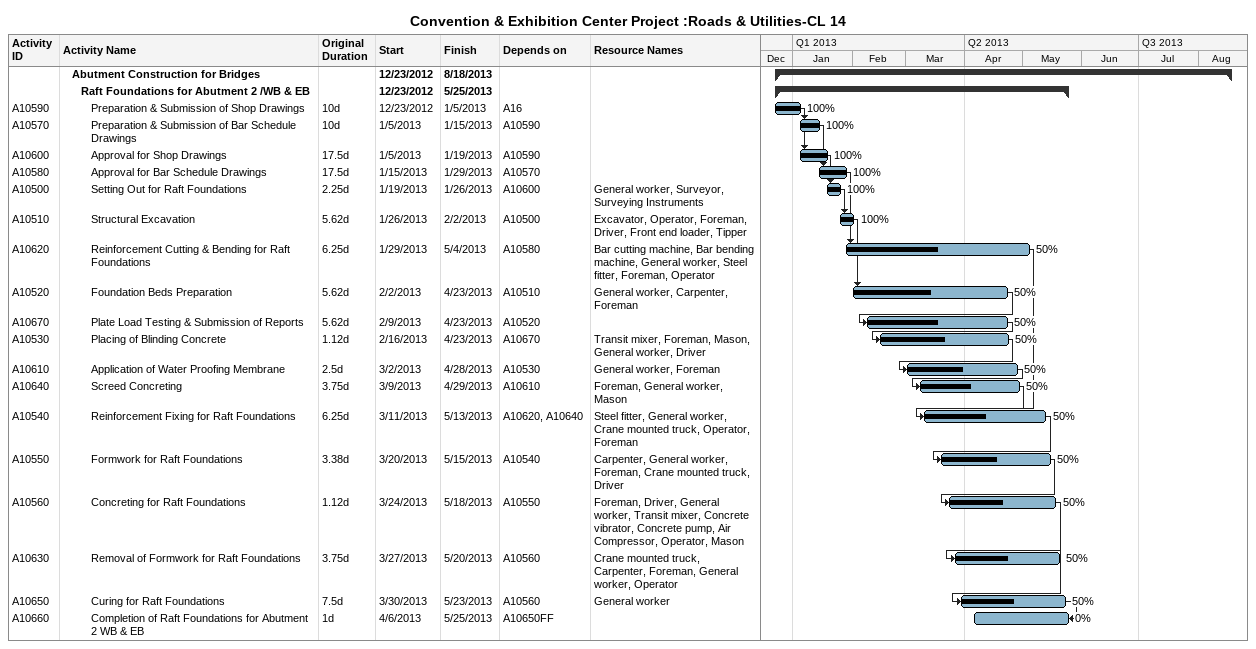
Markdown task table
Convention & Exhibition Center Project :Roads & Utilities-CL 14

| ID | Level | Task | Original duration | Start | Finish | Predecessors | Resources | % complete |
|---|---|---|---|---|---|---|---|---|
|  | 2 | **Abutment Construction for Bridges** |  | 2012-12-23 | 2013-08-18 |  |  |  |
|  | 3 | **Raft Foundations for Abutment 2 /WB & EB** |  | 2012-12-23 | 2013-05-25 |  |  |  |
| A10590 | 4 | Preparation & Submission of Shop Drawings | 10d | 2012-12-23 | 2013-01-05 | A16 |  | 100 |
| A10570 | 4 | Preparation & Submission of Bar Schedule Drawings | 10d | 2013-01-05 | 2013-01-15 | A10590 |  | 100 |
| A10600 | 4 | Approval for Shop Drawings | 17.5d | 2013-01-05 | 2013-01-19 | A10590 |  | 100 |
| A10580 | 4 | Approval for Bar Schedule Drawings | 17.5d | 2013-01-15 | 2013-01-29 | A10570 |  | 100 |
| A10500 | 4 | Setting Out for Raft Foundations | 2.25d | 2013-01-19 | 2013-01-26 | A10600 | General worker, Surveyor, Surveying Instruments | 100 |
| A10510 | 4 | Structural Excavation | 5.62d | 2013-01-26 | 2013-02-02 | A10500 | Excavator, Operator, Foreman, Driver, Front end loader, Tipper | 100 |
| A10620 | 4 | Reinforcement Cutting & Bending for Raft Foundations | 6.25d | 2013-01-29 | 2013-05-04 | A10580 | Bar cutting machine, Bar bending machine, General worker, Steel fitter, Foreman, Operator | 50 |
| A10520 | 4 | Foundation Beds Preparation | 5.62d | 2013-02-02 | 2013-04-23 | A10510 | General worker, Carpenter, Foreman | 50 |
| A10670 | 4 | Plate Load Testing & Submission of Reports | 5.62d | 2013-02-09 | 2013-04-23 | A10520 |  | 50 |
| A10530 | 4 | Placing of Blinding Concrete | 1.12d | 2013-02-16 | 2013-04-23 | A10670 | Transit mixer, Foreman, Mason, General worker, Driver | 50 |
| A10610 | 4 | Application of Water Proofing Membrane | 2.5d | 2013-03-02 | 2013-04-28 | A10530 | General worker, Foreman | 50 |
| A10640 | 4 | Screed Concreting | 3.75d | 2013-03-09 | 2013-04-29 | A10610 | Foreman, General worker, Mason | 50 |
| A10540 | 4 | Reinforcement Fixing for Raft Foundations | 6.25d | 2013-03-11 | 2013-05-13 | A10620, A10640 | Steel fitter, General worker, Crane mounted truck, Operator, Foreman | 50 |
| A10550 | 4 | Formwork for Raft Foundations | 3.38d | 2013-03-20 | 2013-05-15 | A10540 | Carpenter, General worker, Foreman, Crane mounted truck, Driver | 50 |
| A10560 | 4 | Concreting for Raft Foundations | 1.12d | 2013-03-24 | 2013-05-18 | A10550 | Foreman, Driver, General worker, Transit mixer, Concrete vibrator, Concrete pump, Air Compressor, Operator, Mason | 50 |
| A10630 | 4 | Removal of Formwork for Raft Foundations | 3.75d | 2013-03-27 | 2013-05-20 | A10560 | Crane mounted truck, Carpenter, Foreman, General worker, Operator | 50 |
| A10650 | 4 | Curing for Raft Foundations | 7.5d | 2013-03-30 | 2013-05-23 | A10560 | General worker | 50 |
| A10660 | 4 | Completion of Raft Foundations for Abutment 2 WB & EB | 1d | 2013-04-06 | 2013-05-25 | A10650FF |  | 0 |
